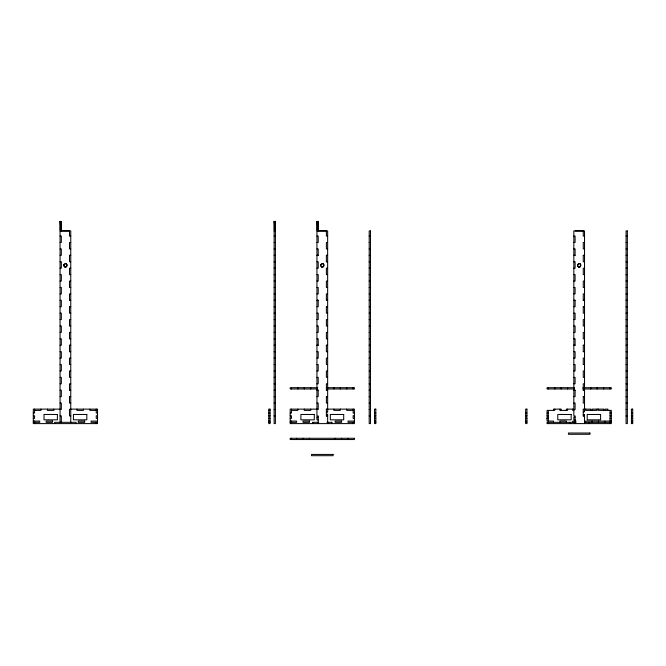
<?xml version="1.0" encoding="UTF-8"?>
<svg xmlns="http://www.w3.org/2000/svg" width="666" height="666" viewBox="0 0 666 666"><rect width="100%" height="100%" fill="white"/><g stroke="black" fill="none" stroke-linecap="round" stroke-linejoin="round"><path stroke-width="1" d="M60.057 221.528L61.322 221.512M274.134 221.528L275.391 221.512M316.941 221.512L318.206 221.528M60.057 221.678L61.322 221.678M274.134 221.678L275.391 221.678M316.941 221.678L318.206 221.678M60.057 222.061L61.322 222.061M274.134 222.061L275.391 222.061M316.941 222.061L318.206 222.061M60.057 222.602L61.322 222.602M274.134 222.602L275.391 222.602M316.941 222.602L318.206 222.602M60.057 223.293L61.322 223.293M274.134 223.293L275.391 223.293M316.941 223.293L318.206 223.293M60.057 224.117L61.322 224.117M274.134 224.117L275.391 224.117M316.941 224.117L318.206 224.117M60.057 225.066L61.322 225.066M274.134 225.066L275.391 225.066M316.941 225.066L318.206 225.066M60.057 226.115L61.322 226.115M274.134 226.115L275.391 226.115M316.941 226.115L318.206 226.115M60.057 227.248L61.322 227.248M274.134 227.248L275.391 227.248M316.941 227.248L318.206 227.248M60.057 228.438L61.322 228.438M274.134 228.438L275.391 228.438M316.941 228.438L318.206 228.438M60.057 229.67L61.322 229.67M274.134 229.67L275.391 229.67M316.941 229.67L318.206 229.67M60.057 230.919L69.497 230.919L69.497 236.097L70.763 236.08M274.134 230.919L275.391 230.919M316.941 230.919L326.382 230.919L326.382 236.08L327.647 236.08M61.322 230.935L70.763 230.935L70.763 422.635M318.206 230.935L327.647 230.935L327.647 412.246M575.091 230.935L584.532 230.935L584.532 411.779L583.266 411.779M60.057 236.08L61.322 236.08L61.322 242.499L60.057 242.499M274.134 236.08L275.391 236.08M316.941 236.097L318.206 236.08L318.206 242.499L316.941 242.516M369.197 236.097L370.463 236.097M573.834 236.08L575.091 236.097L575.091 242.499L573.834 242.499M584.532 236.08L583.266 236.097L583.266 230.919L573.834 230.919L573.834 409.124L566.341 409.124L566.341 410.389M626.082 236.097L627.347 236.097M70.763 242.516L69.497 242.499L69.497 248.934L70.763 248.926M274.134 242.499L275.391 242.499M327.647 242.499L326.382 242.516L326.382 248.926L327.647 248.926M369.197 242.516L370.463 242.516M584.532 242.499L583.266 242.499L583.266 248.926L584.532 248.934M626.082 242.516L627.347 242.516M60.057 248.926L61.322 248.926L61.322 255.344L60.057 255.344M274.134 248.926L275.391 248.926M316.941 248.934L318.206 248.926L318.206 255.344L316.941 255.361L318.206 255.344M369.197 248.934L370.463 248.934M573.834 248.934L575.091 248.926L575.091 255.344L573.834 255.361L575.091 255.344M626.082 248.934L627.347 248.934M69.497 255.344L70.763 255.344L69.497 255.361L69.497 261.78L70.763 261.763M274.134 255.344L275.391 255.344M326.382 255.344L327.647 255.344L326.382 255.361L326.382 261.763M583.266 255.344L584.532 255.344L583.266 255.361L583.266 261.763L584.532 261.763M369.197 255.361L370.463 255.361M626.082 255.361L627.347 255.361M60.057 261.763L61.322 261.763L61.322 268.19L60.057 268.19M274.134 261.763L275.391 261.763M316.941 261.763L318.206 261.763L318.206 268.19L316.941 268.19M326.382 261.78L327.647 261.763M369.197 261.78L370.463 261.78M573.834 261.78L575.091 261.763L575.091 268.19L573.834 268.19M626.082 261.78L627.347 261.78M70.763 268.19L69.497 268.207L69.497 274.625L70.763 274.625M274.134 268.19L275.391 268.19M327.647 268.19L326.382 268.207L326.382 274.608L327.647 274.608M369.197 268.207L370.463 268.207M584.532 268.19L583.266 268.207L583.266 274.608L584.532 274.625M626.082 268.207L627.347 268.207M60.057 274.608L61.322 274.608L61.322 281.035L60.057 281.035M274.134 274.608L275.391 274.608M316.941 274.608L318.206 274.608L318.206 281.035L316.941 281.035M369.197 274.625L370.463 274.625M573.834 274.608L575.091 274.625L575.091 281.035L573.834 281.052M626.082 274.625L627.347 274.625M70.763 281.035L69.497 281.052L69.497 287.471L70.763 287.471M274.134 281.035L275.391 281.035M327.647 281.035L326.382 281.052L326.382 287.454L327.647 287.454M369.197 281.052L370.463 281.052M584.532 281.035L583.266 281.052L583.266 287.454L584.532 287.454M626.082 281.052L627.347 281.052M60.057 287.454L61.322 287.454L61.322 293.881L60.057 293.881M274.134 287.454L275.391 287.454M316.941 287.471L318.206 287.454L318.206 293.881L316.941 293.889M369.197 287.471L370.463 287.471M573.834 287.454L575.091 287.454L575.091 293.881L573.834 293.889M626.082 287.471L627.347 287.471M70.763 293.889L69.497 293.881L69.497 300.316L70.763 300.316L69.497 300.299M274.134 293.881L275.391 293.881M327.647 293.881L326.382 293.889L326.382 300.299L327.647 300.316L326.382 300.299M369.197 293.889L370.463 293.889M584.532 293.881L583.266 293.889L583.266 300.299L584.532 300.316L583.266 300.299M626.082 293.889L627.347 293.889M60.057 300.299L61.322 300.299L61.322 306.718L60.057 306.718M274.134 300.299L275.391 300.299M318.206 300.299L316.941 300.299L318.206 300.316L318.206 306.718L316.941 306.718M575.091 300.299L573.834 300.299L575.091 300.316L575.091 306.718L573.834 306.718M369.197 300.316L370.463 300.316M626.082 300.316L627.347 300.316M69.497 306.735L70.763 306.718M274.134 306.718L275.391 306.718M326.382 306.735L327.647 306.718M369.197 306.735L370.463 306.735M583.266 306.735L584.532 306.718M626.082 306.735L627.347 306.735M60.057 313.145L61.322 313.145L61.322 319.563L60.057 319.563M70.763 313.162L69.497 313.145L69.497 306.718M274.134 313.145L275.391 313.145M316.941 313.162L318.206 313.145L318.206 319.563L316.941 319.563M327.647 313.145L326.382 313.162L326.382 306.718M369.197 313.162L370.463 313.162M573.834 313.162L575.091 313.145L575.091 319.563L573.834 319.58M584.532 313.162L583.266 313.145L583.266 306.718M626.082 313.162L627.347 313.162M70.763 319.563L69.497 319.58L69.497 326.007L70.763 325.99M274.134 319.563L275.391 319.563M327.647 319.563L326.382 319.58L326.382 325.99L327.647 325.99M369.197 319.58L370.463 319.58M584.532 319.563L583.266 319.58L583.266 325.99L584.532 325.99M626.082 319.58L627.347 319.58M60.057 325.99L61.322 325.99L61.322 332.409L60.057 332.409M274.134 325.99L275.391 325.99M316.941 325.99L318.206 325.99L318.206 332.409L316.941 332.409M369.197 326.007L370.463 326.007M573.834 325.99L575.091 325.99L575.091 332.409L573.834 332.426M626.082 326.007L627.347 326.007M70.763 332.426L69.497 332.409L69.497 338.844L70.763 338.844M274.134 332.409L275.391 332.409M327.647 332.409L326.382 332.426L326.382 338.836L327.647 338.836M369.197 332.426L370.463 332.426M584.532 332.409L583.266 332.426L583.266 338.836L584.532 338.836M626.082 332.426L627.347 332.426M60.057 338.836L61.322 338.836L61.322 345.254L60.057 345.254M274.134 338.836L275.391 338.836M316.941 338.836L318.206 338.836L318.206 345.254L316.941 345.271L318.206 345.254M369.197 338.844L370.463 338.844M573.834 338.836L575.091 338.844L575.091 345.254L573.834 345.271L575.091 345.254M626.082 338.844L627.347 338.844M69.497 345.254L70.763 345.254L69.497 345.271L69.497 351.69M274.134 345.254L275.391 345.254M326.382 345.254L327.647 345.254L326.382 345.271L326.382 351.673M583.266 345.254L584.532 345.254L583.266 345.271L583.266 351.673M369.197 345.271L370.463 345.271M626.082 345.271L627.347 345.271M60.057 351.673L61.322 351.673L61.322 358.1L60.057 358.1M69.497 351.673L70.763 351.69M274.134 351.673L275.391 351.673M316.941 351.69L318.206 351.673L318.206 358.1L316.941 358.1M326.382 351.69L327.647 351.673M369.197 351.69L370.463 351.69M573.834 351.69L575.091 351.673L575.091 358.1L573.834 358.1M583.266 351.69L584.532 351.673M626.082 351.69L627.347 351.69M70.763 358.117L69.497 358.1L69.497 364.535L70.763 364.518M274.134 358.1L275.391 358.1M327.647 358.1L326.382 358.117L326.382 364.518L327.647 364.518M369.197 358.117L370.463 358.117M584.532 358.1L583.266 358.117L583.266 364.518L584.532 364.518M626.082 358.117L627.347 358.117M60.057 364.518L61.322 364.518L61.322 370.945L60.057 370.945M274.134 364.518L275.391 364.518M316.941 364.518L318.206 364.518L318.206 370.945L316.941 370.945M369.197 364.535L370.463 364.535M573.834 364.535L575.091 364.518L575.091 370.945L573.834 370.945M626.082 364.535L627.347 364.535M70.763 370.945L69.497 370.962L69.497 377.381L70.763 377.381M274.134 370.945L275.391 370.945M327.647 370.945L326.382 370.962L326.382 377.364L327.647 377.364M369.197 370.962L370.463 370.962M584.532 370.945L583.266 370.962L583.266 377.364L584.532 377.364M626.082 370.962L627.347 370.962M60.057 377.364L61.322 377.364L61.322 383.791L60.057 383.791M274.134 377.364L275.391 377.364M316.941 377.364L318.206 377.364L318.206 383.791L316.941 383.799M369.197 377.381L370.463 377.381M573.834 377.364L575.091 377.381L575.091 383.791L573.834 383.791M626.082 377.381L627.347 377.381M70.763 383.791L69.497 383.799L69.497 390.226L70.763 390.226L69.497 390.209M274.134 383.791L275.391 383.791M327.647 383.791L326.382 383.799L326.382 390.209L327.647 390.226L326.382 390.209M369.197 383.799L370.463 383.799M584.532 383.791L583.266 383.799L583.266 390.209L584.532 390.226L583.266 390.209M626.082 383.799L627.347 383.799M317.707 387.72L290.185 387.72L290.185 388.977L317.707 388.977M326.881 387.72L354.404 387.72L354.404 388.977L326.881 388.977M574.591 387.72L547.069 387.72L547.069 388.977L574.591 388.977M582.85 387.72L611.296 387.72L611.296 388.977L582.85 388.977M60.057 390.209L61.322 390.209L61.322 396.628L60.057 396.628M274.134 390.209L275.391 390.209M318.206 390.209L316.941 390.209L318.206 390.226L318.206 396.628L316.941 396.645M575.091 390.209L573.834 390.209L575.091 390.226L575.091 396.628L573.834 396.645M369.197 390.226L370.463 390.226M626.082 390.226L627.347 390.226M69.497 396.645L70.763 396.628M274.134 396.628L275.391 396.628M326.382 396.645L327.647 396.628M369.197 396.645L370.463 396.645M583.266 396.645L584.532 396.628M626.082 396.645L627.347 396.645M60.057 403.055L61.322 403.055L61.322 409.473L60.057 409.473M70.763 403.055L69.497 403.072L69.497 396.628M274.134 403.055L275.391 403.055M316.941 403.055L318.206 403.072L318.206 409.473L316.941 409.473M327.647 403.055L326.382 403.072L326.382 396.628M369.197 403.072L370.463 403.072M573.834 403.055L575.091 403.072L575.091 409.473L573.834 409.473L573.834 415.9L575.091 415.9L575.091 423.584M584.532 403.055L583.266 403.072L583.266 396.628M626.082 403.072L627.347 403.072M60.057 409.124L33.3 409.124L33.3 423.601L97.519 423.601L97.519 409.124L69.997 409.124M317.707 409.124L290.185 409.124L290.185 423.601L354.404 423.601L354.404 409.124L326.881 409.124M584.532 409.124L590.759 409.124L590.759 410.389M70.763 409.49L69.497 409.473L69.497 415.917L70.763 415.917M274.134 409.473L275.391 409.473M326.382 409.49L327.647 409.473M369.197 409.49L370.463 409.49M583.266 409.473L584.532 409.473M626.082 409.49L627.347 409.49M34.565 410.389L40.984 410.389L40.984 409.124M96.254 410.389L89.835 410.389L89.835 409.124M268.781 410.389L270.046 410.389M291.45 410.389L297.869 410.389L297.869 409.124M353.147 410.389L346.72 410.389L346.72 409.124M574.025 410.389L572.76 410.389L572.76 409.124M326.382 411.779L327.647 411.779M33.3 413.062L34.565 413.062L34.565 409.124M97.519 413.062L96.254 413.062L96.254 409.124M268.781 413.062L270.046 413.062M290.185 413.062L291.45 413.062L291.45 409.124M354.404 413.062L353.147 413.062L353.147 409.124M374.55 413.062L375.815 413.062M525.665 413.062L526.931 413.062M547.069 413.062L548.334 413.062M610.031 413.062L611.296 413.062M631.435 413.062L632.7 413.062M326.382 414.46L327.647 414.46M583.266 414.46L584.532 414.46L584.532 423.584M33.3 415.742L34.565 415.742L34.565 418.415L33.3 418.415M97.519 415.734L96.254 415.734L96.254 418.415L97.519 418.415M268.781 415.742L270.046 415.742M290.185 415.742L291.45 415.742L291.45 418.415L290.185 418.415M354.404 415.734L353.147 415.734L353.147 418.415L354.404 418.415M374.55 415.734L375.815 415.734M525.665 415.742L526.931 415.742M547.069 415.742L548.334 415.742M610.031 415.734L611.296 415.734M631.435 415.734L632.7 415.734M60.057 415.9L61.322 415.9L61.322 422.627M274.134 415.9L275.391 415.9M326.382 415.9L327.647 415.9M369.197 415.917L370.463 415.917M583.266 415.9L584.532 415.9M626.082 415.917L627.347 415.917M316.941 417.132L318.206 417.132M575.091 417.132L573.834 417.132L573.834 419.813L575.091 419.813M268.781 418.415L270.046 418.415M374.55 418.415L375.815 418.415M525.665 418.415L526.931 418.415M610.031 418.415L611.296 418.415M631.435 418.415L632.7 418.415M318.206 419.813L316.941 419.813L316.941 416.858M33.3 421.087L39.719 421.087L39.719 422.352L33.3 422.352M97.519 421.087L91.1 421.087L91.1 422.352L97.519 422.352M268.781 421.087L270.046 421.087M290.185 421.087L296.611 421.087L296.611 422.352L290.185 422.352M354.404 421.087L347.985 421.087L347.985 422.352L354.404 422.352M374.55 421.087L375.815 421.087M525.665 421.087L526.931 421.087M576.09 421.087L572.76 421.087L572.76 422.352M611.296 421.087L585.605 421.087L585.605 422.352M631.435 421.087L632.7 421.087M268.781 422.352L270.046 422.352M312.562 422.319L318.706 422.319M326.906 422.319L332.034 422.319M374.55 422.352L375.815 422.352M525.665 422.352L526.931 422.352M576.09 422.352L547.069 422.352L547.069 423.601L611.296 423.601L611.296 410.389L598.451 410.389L598.451 409.124M584.532 422.352L611.296 422.352M631.435 422.352L632.7 422.352M610.031 387.72L610.031 388.977M610.031 410.389L610.031 421.087M610.031 422.352L610.031 423.601M607.892 410.389L607.892 409.124L604.87 409.124L604.87 410.389M604.87 421.087L604.87 422.352M603.604 387.72L603.604 388.977M603.604 410.389L603.604 409.124L592.024 409.124L592.024 410.389M598.451 421.087L598.451 422.352M597.186 387.72L597.186 388.977M597.186 409.124L597.186 410.389L585.605 410.389L585.605 409.124M592.024 421.087L592.024 422.352M590.759 387.72L590.759 388.977M588.677 422.352L588.677 423.601M584.34 387.72L584.34 388.977M583.266 408.882L583.266 416.242M569.688 422.352L569.688 423.601M567.598 387.72L567.598 388.977M567.598 409.124L567.598 410.389L559.915 410.389L559.915 409.124M566.341 422.352L566.341 421.087L559.915 421.087L559.915 422.352M561.18 387.72L561.18 388.977M561.18 410.389L561.18 409.124L553.496 409.124L553.496 410.389M554.761 387.72L554.761 388.977M554.761 409.124L554.761 410.389L547.069 410.389L547.069 421.087L553.496 421.087L553.496 422.352M548.334 387.72L548.334 388.977M548.334 410.389L548.334 421.087M548.334 422.352L548.334 423.601M353.147 387.72L353.147 388.977M353.147 422.352L353.147 423.601M347.985 438.278L347.985 439.535M346.72 387.72L346.72 388.977M341.566 438.278L341.566 439.535M340.301 387.72L340.301 388.977M340.301 409.124L340.301 410.389L333.874 410.389L333.874 409.124M335.14 438.278L335.14 439.535M333.874 387.72L333.874 388.977M331.793 422.352L331.793 423.601M327.647 414.077L327.647 423.584M327.456 387.72L327.456 388.977M326.382 408.882L326.382 416.242M318.206 231.185L318.206 221.403L316.941 221.453L316.941 415.9L318.206 415.9L318.206 423.584M312.795 422.352L312.795 423.601M310.714 387.72L310.714 388.977M310.714 409.124L310.714 410.389L304.295 410.389L304.295 409.124M309.449 438.278L309.449 439.535M304.295 387.72L304.295 388.977M303.03 438.278L303.03 439.535M297.869 387.72L297.869 388.977M296.611 438.278L296.611 439.535M291.45 387.72L291.45 388.977M291.45 421.087L291.45 423.601M291.45 438.278L291.45 439.535M96.254 422.352L96.254 423.601M83.416 409.124L83.416 410.389L76.99 410.389L76.99 409.124M76.174 423.584L76.174 422.319L54.645 422.319L54.645 423.584M61.322 231.185L61.322 221.403L60.057 221.453L60.057 422.627M53.829 409.124L53.829 410.389L47.411 410.389L47.411 409.124M34.565 421.087L34.565 423.601M63.794 264.918C66.076 272.186 69.397 259.765 63.794 264.918M320.679 264.918C322.96 272.186 326.29 259.765 320.679 264.918M577.564 264.918C579.845 272.186 583.175 259.765 577.564 264.918M548.334 418.415L547.069 418.415L548.334 418.415M275.391 221.403L274.134 221.453L274.134 423.584L275.391 423.584L275.391 221.403M370.463 230.935L369.197 230.935L369.197 423.601L370.463 423.601L370.463 230.935M627.347 230.935L626.082 230.935L626.082 423.601L627.347 423.601L627.347 230.935M270.046 409.124L268.781 409.124L268.781 423.601L270.046 423.601L270.046 409.124M375.815 409.124L374.55 409.124L374.55 423.601L375.815 423.601L375.815 409.124M526.931 409.124L525.665 409.124L525.665 423.601L526.931 423.601L526.931 409.124M632.7 409.124L631.435 409.124L631.435 423.601L632.7 423.601L632.7 409.124M57.384 414.468L44.006 414.468L44.006 419.821L57.384 419.821L57.384 414.468M86.821 414.468L73.435 414.468L73.435 419.821L86.821 419.821L86.821 414.468M314.269 414.468L300.89 414.468L300.89 419.821L314.269 419.821L314.269 414.468M343.706 414.468L330.328 414.468L330.328 419.821L343.706 419.821L343.706 414.468M571.153 414.468L557.775 414.468L557.775 419.821L571.153 419.821L571.153 414.468M600.59 414.468L587.212 414.468L587.212 419.821L600.59 419.821L600.59 414.468M52.564 421.087L46.145 421.087L46.145 422.352L52.564 422.352L52.564 421.087M84.674 421.087L78.255 421.087L78.255 422.352L84.674 422.352L84.674 421.087M309.449 421.087L303.03 421.087L303.03 422.352L309.449 422.352L309.449 421.087M341.566 421.087L335.14 421.087L335.14 422.352L341.566 422.352L341.566 421.087M589.943 433.025L568.423 433.025L568.423 434.29L589.943 434.29L589.943 433.025M354.404 438.278L290.185 438.278L290.185 439.535L354.404 439.535L354.404 438.278M333.058 454.428L311.538 454.428L311.538 455.694L333.058 455.694L333.058 454.428M578.346 266.816A1.673 1.673 0 0 0 580.852 265.368A1.673 1.673 0 0 0 578.346 263.919A1.673 1.673 0 0 0 578.346 266.816M321.462 266.816A1.673 1.673 0 0 0 323.967 265.368A1.673 1.673 0 0 0 321.462 263.919A1.673 1.673 0 0 0 321.462 266.816M64.577 266.816A1.673 1.673 0 0 0 67.083 265.368A1.673 1.673 0 0 0 64.577 263.919A1.673 1.673 0 0 0 64.577 266.816"/></g></svg>
